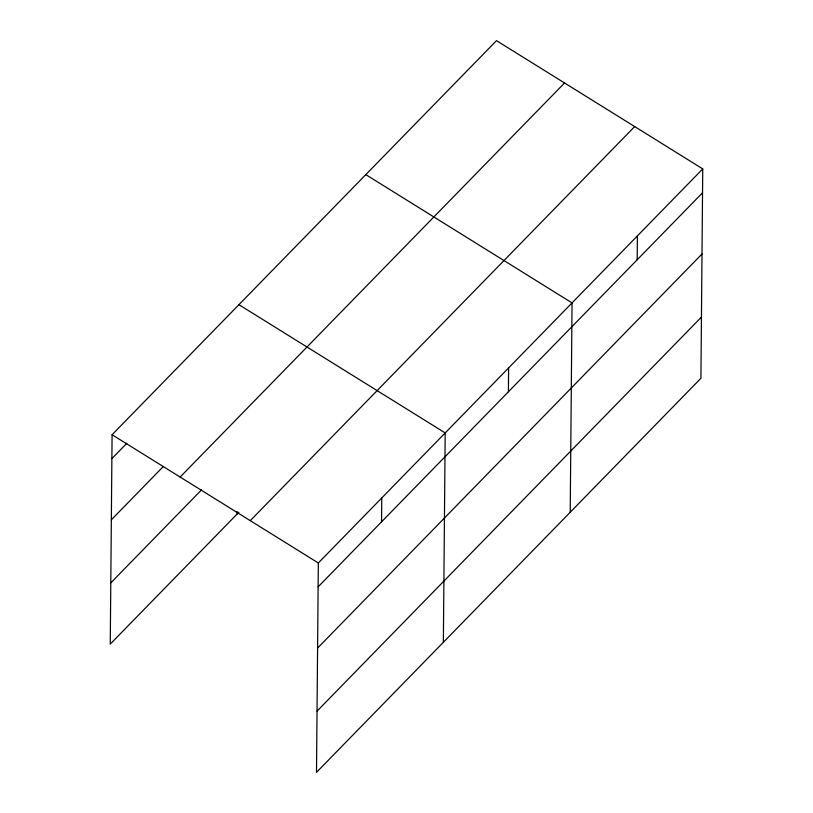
<?xml version="1.0" encoding="UTF-8"?>
<svg xmlns="http://www.w3.org/2000/svg" width="813" height="813" viewBox="0 0 813 813"><rect width="100%" height="100%" fill="white"/><g stroke="black" fill="none" stroke-linecap="round" stroke-linejoin="round"><path stroke-width="1.22" d="M702.747 168.901L318.33 562.982L316.501 772.35L700.918 378.269L702.747 168.901L496.499 40.65L112.082 434.731L110.253 644.099L238.87 512.251M237.111 514.05L237.132 511.55M381.551 521.844L381.754 497.952M443.359 642.3L445.189 432.933L238.941 304.682M508.41 391.795L508.613 367.913M570.218 512.261L572.047 302.893L365.799 174.632M637.189 259.784L637.392 235.892M111.879 458.613L126.848 443.268M111.34 519.822L163.311 466.54M180.14 477.048L564.557 82.977M110.792 582.891L201.522 489.873M250.272 520.655L634.679 126.574M318.117 586.864L702.534 192.793M317.588 648.073L702.005 254.002M317.04 711.141L701.456 317.06M112.082 434.731L318.33 562.982"/></g></svg>
